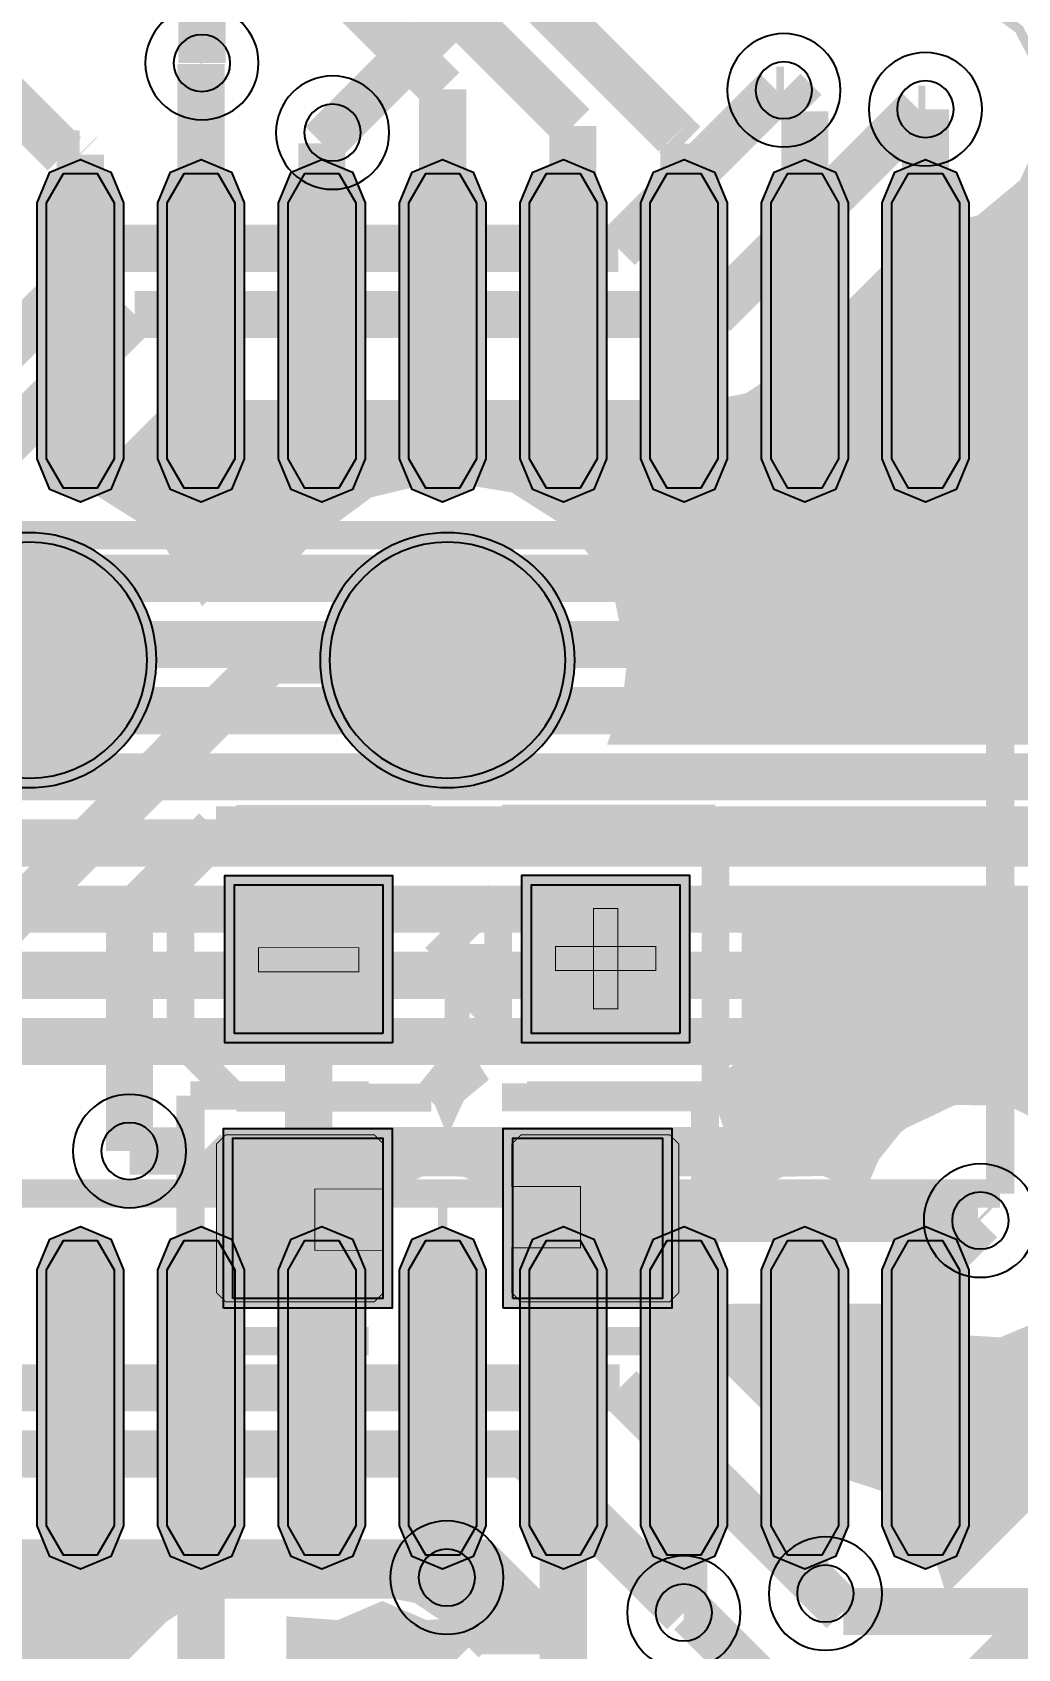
# Model space of a CAD drawing. Header units: millimetres. Extents: x -9 to 147, y 43 to 89.
# Drawn here: x 65.59 to 70.9, y 60.55 to 69.25 of the extents above; entities that cross this region are included whole.
import ezdxf

# ---------------------------------------------------------------- set-up
doc = ezdxf.new("R2010")
doc.units = ezdxf.units.MM
doc.header["$MEASUREMENT"] = 0
for name, color, linetype, true_color in [('Bottom-Layer', 7, 'Continuous', 0x0000ff), ('Bottom-Paste-Mask-Layer', 7, 'Continuous', 0x800000), ('Bottom-Silkscreen-Layer', 7, 'Continuous', 0x66cc33), ('Bottom-Solder-Mask-Layer', 7, 'Continuous', 0xaa00ff), ('Document-Layer', 7, 'Continuous', 0xffffff), ('Hole-Layer', 7, 'Continuous', 0x222222), ('Multi-Layer', 7, 'Continuous', 0xc0c0c0), ('Top-Layer', 7, 'Continuous', 0xff0000), ('Top-Paste-Mask-Layer', 7, 'Continuous', 0x808080), ('Top-Silkscreen-Layer', 7, 'Continuous', 0xffcc00), ('Top-Solder-Mask-Layer', 7, 'Continuous', 0x800080)]:
    doc.layers.add(name, color=color, linetype=linetype, true_color=true_color)

msp = doc.modelspace()

# ---------------------------------------------------------------- hatches: boundary and pattern name
at = {"layer": 'Bottom-Layer'}
for points in [[(66.0354, 66.9529), (65.9444, 66.7953), (65.7624, 66.7953), (65.6714, 66.9529), (65.6714, 68.3309), (65.7624, 68.4886), (65.9444, 68.4886), (66.0354, 68.3309)], [(66.6854, 66.9529), (66.5944, 66.7953), (66.4124, 66.7953), (66.3214, 66.9529), (66.3214, 68.3309), (66.4124, 68.4886), (66.5944, 68.4886), (66.6854, 68.3309)], [(67.3356, 66.9529), (67.2446, 66.7953), (67.0626, 66.7953), (66.9716, 66.9529), (66.9716, 68.3309), (67.0626, 68.4886), (67.2446, 68.4886), (67.3356, 68.3309)], [(67.9856, 66.9529), (67.8946, 66.7953), (67.7126, 66.7953), (67.6216, 66.9529), (67.6216, 68.3309), (67.7126, 68.4886), (67.8946, 68.4886), (67.9856, 68.3309)], [(68.6356, 66.9529), (68.5446, 66.7953), (68.3626, 66.7953), (68.2716, 66.9529), (68.2716, 68.3309), (68.3626, 68.4886), (68.5446, 68.4886), (68.6356, 68.3309)], [(69.2856, 66.9529), (69.1946, 66.7953), (69.0126, 66.7953), (68.9216, 66.9529), (68.9216, 68.3309), (69.0126, 68.4886), (69.1946, 68.4886), (69.2856, 68.3309)], [(69.9356, 66.9529), (69.8446, 66.7953), (69.6626, 66.7953), (69.5716, 66.9529), (69.5716, 68.3309), (69.6626, 68.4886), (69.8446, 68.4886), (69.9356, 68.3309)], [(70.5856, 66.9529), (70.4946, 66.7953), (70.3126, 66.7953), (70.2216, 66.9529), (70.2216, 68.3309), (70.3126, 68.4886), (70.4946, 68.4886), (70.5856, 68.3309)], [(67.4584, 63.0418), (67.4189, 63.0729), (67.4019, 63.0856), (67.384, 63.0972), (67.3157, 63.139), (67.2658, 63.1693), (67.2548, 63.1779), (67.2243, 63.2062), (67.0977, 63.3328), (70.2401, 63.3328), (70.1302, 63.1952), (70.0603, 63.0336), (69.8542, 63.1197), (69.6309, 63.115), (69.4286, 63.0204), (69.2189, 63.1167), (68.9883, 63.1167), (68.7786, 63.0204), (68.569, 63.1167), (68.3383, 63.1167), (68.1286, 63.0204), (67.92, 63.1165), (67.6903, 63.1171), (67.4811, 63.0223), (67.47, 63.0323)], [(66.0354, 61.211), (65.9444, 61.0534), (65.7624, 61.0534), (65.6714, 61.211), (65.6714, 62.589), (65.7624, 62.7466), (65.9444, 62.7466), (66.0354, 62.589)], [(66.6854, 61.211), (66.5944, 61.0534), (66.4124, 61.0534), (66.3214, 61.211), (66.3214, 62.589), (66.4124, 62.7466), (66.5944, 62.7466), (66.6854, 62.589)], [(67.3356, 61.211), (67.2446, 61.0534), (67.0626, 61.0534), (66.9716, 61.211), (66.9716, 62.589), (67.0626, 62.7466), (67.2446, 62.7466), (67.3356, 62.589)], [(67.9856, 61.211), (67.8946, 61.0534), (67.7126, 61.0534), (67.6216, 61.211), (67.6216, 62.589), (67.7126, 62.7466), (67.8946, 62.7466), (67.9856, 62.589)], [(68.6356, 61.211), (68.5446, 61.0534), (68.3626, 61.0534), (68.2716, 61.211), (68.2716, 62.589), (68.3626, 62.7466), (68.5446, 62.7466), (68.6356, 62.589)], [(69.2856, 61.211), (69.1946, 61.0534), (69.0126, 61.0534), (68.9216, 61.211), (68.9216, 62.589), (69.0126, 62.7466), (69.1946, 62.7466), (69.2856, 62.589)], [(69.9356, 61.211), (69.8446, 61.0534), (69.6626, 61.0534), (69.5716, 61.211), (69.5716, 62.589), (69.6626, 62.7466), (69.8446, 62.7466), (69.9356, 62.589)], [(70.5856, 61.211), (70.4946, 61.0534), (70.3126, 61.0534), (70.2216, 61.211), (70.2216, 62.589), (70.3126, 62.7466), (70.4946, 62.7466), (70.5856, 62.589)], [(67.0515, 60.4489), (67.0209, 60.4523), (66.9885, 60.4847), (66.9885, 60.6967), (67.2437, 60.6784), (67.4786, 60.7796), (67.7134, 60.6784), (67.9685, 60.6966), (67.9685, 60.6171), (67.5329, 60.1816), (67.3213, 60.3676)]]:
    msp.add_hatch(color=256, dxfattribs=at).paths.add_polyline_path(points)
at = {"layer": 'Bottom-Paste-Mask-Layer'}
for points in [[(66.0354, 66.9529), (65.9444, 66.7953), (65.7624, 66.7953), (65.6714, 66.9529), (65.6714, 68.3309), (65.7624, 68.4886), (65.9444, 68.4886), (66.0354, 68.3309)], [(66.6854, 66.9529), (66.5944, 66.7953), (66.4124, 66.7953), (66.3214, 66.9529), (66.3214, 68.3309), (66.4124, 68.4886), (66.5944, 68.4886), (66.6854, 68.3309)], [(67.3356, 66.9529), (67.2446, 66.7953), (67.0626, 66.7953), (66.9716, 66.9529), (66.9716, 68.3309), (67.0626, 68.4886), (67.2446, 68.4886), (67.3356, 68.3309)], [(67.9856, 66.9529), (67.8946, 66.7953), (67.7126, 66.7953), (67.6216, 66.9529), (67.6216, 68.3309), (67.7126, 68.4886), (67.8946, 68.4886), (67.9856, 68.3309)], [(68.6356, 66.9529), (68.5446, 66.7953), (68.3626, 66.7953), (68.2716, 66.9529), (68.2716, 68.3309), (68.3626, 68.4886), (68.5446, 68.4886), (68.6356, 68.3309)], [(69.2856, 66.9529), (69.1946, 66.7953), (69.0126, 66.7953), (68.9216, 66.9529), (68.9216, 68.3309), (69.0126, 68.4886), (69.1946, 68.4886), (69.2856, 68.3309)], [(69.9356, 66.9529), (69.8446, 66.7953), (69.6626, 66.7953), (69.5716, 66.9529), (69.5716, 68.3309), (69.6626, 68.4886), (69.8446, 68.4886), (69.9356, 68.3309)], [(70.5856, 66.9529), (70.4946, 66.7953), (70.3126, 66.7953), (70.2216, 66.9529), (70.2216, 68.3309), (70.3126, 68.4886), (70.4946, 68.4886), (70.5856, 68.3309)], [(66.0354, 61.211), (65.9444, 61.0534), (65.7624, 61.0534), (65.6714, 61.211), (65.6714, 62.589), (65.7624, 62.7466), (65.9444, 62.7466), (66.0354, 62.589)], [(66.6854, 61.211), (66.5944, 61.0534), (66.4124, 61.0534), (66.3214, 61.211), (66.3214, 62.589), (66.4124, 62.7466), (66.5944, 62.7466), (66.6854, 62.589)], [(67.3356, 61.211), (67.2446, 61.0534), (67.0626, 61.0534), (66.9716, 61.211), (66.9716, 62.589), (67.0626, 62.7466), (67.2446, 62.7466), (67.3356, 62.589)], [(67.9856, 61.211), (67.8946, 61.0534), (67.7126, 61.0534), (67.6216, 61.211), (67.6216, 62.589), (67.7126, 62.7466), (67.8946, 62.7466), (67.9856, 62.589)], [(68.6356, 61.211), (68.5446, 61.0534), (68.3626, 61.0534), (68.2716, 61.211), (68.2716, 62.589), (68.3626, 62.7466), (68.5446, 62.7466), (68.6356, 62.589)], [(69.2856, 61.211), (69.1946, 61.0534), (69.0126, 61.0534), (68.9216, 61.211), (68.9216, 62.589), (69.0126, 62.7466), (69.1946, 62.7466), (69.2856, 62.589)], [(69.9356, 61.211), (69.8446, 61.0534), (69.6626, 61.0534), (69.5716, 61.211), (69.5716, 62.589), (69.6626, 62.7466), (69.8446, 62.7466), (69.9356, 62.589)], [(70.5856, 61.211), (70.4946, 61.0534), (70.3126, 61.0534), (70.2216, 61.211), (70.2216, 62.589), (70.3126, 62.7466), (70.4946, 62.7466), (70.5856, 62.589)]]:
    msp.add_hatch(color=256, dxfattribs=at).paths.add_polyline_path(points)
at = {"layer": 'Bottom-Solder-Mask-Layer'}
for points in [[(66.0862, 66.9529), (66.018, 66.7883), (65.8534, 66.7201), (65.6888, 66.7883), (65.6206, 66.9529), (65.6206, 68.3309), (65.6888, 68.4956), (65.8534, 68.5637), (66.018, 68.4956), (66.0862, 68.3309)], [(66.7362, 66.9529), (66.668, 66.7883), (66.5034, 66.7201), (66.3388, 66.7883), (66.2706, 66.9529), (66.2706, 68.3309), (66.3388, 68.4956), (66.5034, 68.5637), (66.668, 68.4956), (66.7362, 68.3309)], [(67.3864, 66.9529), (67.3183, 66.7883), (67.1536, 66.7201), (66.989, 66.7883), (66.9208, 66.9529), (66.9208, 68.3309), (66.989, 68.4956), (67.1536, 68.5637), (67.3183, 68.4956), (67.3864, 68.3309)], [(68.0364, 66.9529), (67.9682, 66.7883), (67.8036, 66.7201), (67.639, 66.7883), (67.5708, 66.9529), (67.5708, 68.3309), (67.639, 68.4956), (67.8036, 68.5637), (67.9682, 68.4956), (68.0364, 68.3309)], [(68.6864, 66.9529), (68.6182, 66.7883), (68.4536, 66.7201), (68.289, 66.7883), (68.2208, 66.9529), (68.2208, 68.3309), (68.289, 68.4956), (68.4536, 68.5637), (68.6182, 68.4956), (68.6864, 68.3309)], [(69.3364, 66.9529), (69.2682, 66.7883), (69.1036, 66.7201), (68.939, 66.7883), (68.8708, 66.9529), (68.8708, 68.3309), (68.939, 68.4956), (69.1036, 68.5637), (69.2682, 68.4956), (69.3364, 68.3309)], [(69.9864, 66.9529), (69.9182, 66.7883), (69.7536, 66.7201), (69.589, 66.7883), (69.5208, 66.9529), (69.5208, 68.3309), (69.589, 68.4956), (69.7536, 68.5637), (69.9182, 68.4956), (69.9864, 68.3309)], [(70.6364, 66.9529), (70.5682, 66.7883), (70.4036, 66.7201), (70.239, 66.7883), (70.1708, 66.9529), (70.1708, 68.3309), (70.239, 68.4956), (70.4036, 68.5637), (70.5682, 68.4956), (70.6364, 68.3309)], [(66.0862, 61.211), (66.018, 61.0464), (65.8534, 60.9782), (65.6888, 61.0464), (65.6206, 61.211), (65.6206, 62.589), (65.6888, 62.7536), (65.8534, 62.8218), (66.018, 62.7536), (66.0862, 62.589)], [(66.7362, 61.211), (66.668, 61.0464), (66.5034, 60.9782), (66.3388, 61.0464), (66.2706, 61.211), (66.2706, 62.589), (66.3388, 62.7536), (66.5034, 62.8218), (66.668, 62.7536), (66.7362, 62.589)], [(67.3864, 61.211), (67.3183, 61.0464), (67.1536, 60.9782), (66.989, 61.0464), (66.9208, 61.211), (66.9208, 62.589), (66.989, 62.7536), (67.1536, 62.8218), (67.3183, 62.7536), (67.3864, 62.589)], [(68.0364, 61.211), (67.9682, 61.0464), (67.8036, 60.9782), (67.639, 61.0464), (67.5708, 61.211), (67.5708, 62.589), (67.639, 62.7536), (67.8036, 62.8218), (67.9682, 62.7536), (68.0364, 62.589)], [(68.6864, 61.211), (68.6182, 61.0464), (68.4536, 60.9782), (68.289, 61.0464), (68.2208, 61.211), (68.2208, 62.589), (68.289, 62.7536), (68.4536, 62.8218), (68.6182, 62.7536), (68.6864, 62.589)], [(69.3364, 61.211), (69.2682, 61.0464), (69.1036, 60.9782), (68.939, 61.0464), (68.8708, 61.211), (68.8708, 62.589), (68.939, 62.7536), (69.1036, 62.8218), (69.2682, 62.7536), (69.3364, 62.589)], [(69.9864, 61.211), (69.9182, 61.0464), (69.7536, 60.9782), (69.589, 61.0464), (69.5208, 61.211), (69.5208, 62.589), (69.589, 62.7536), (69.7536, 62.8218), (69.9182, 62.7536), (69.9864, 62.589)], [(70.6364, 61.211), (70.5682, 61.0464), (70.4036, 60.9782), (70.239, 61.0464), (70.1708, 61.211), (70.1708, 62.589), (70.239, 62.7536), (70.4036, 62.8218), (70.5682, 62.7536), (70.6364, 62.589)]]:
    msp.add_hatch(color=256, dxfattribs=at).paths.add_polyline_path(points)
at = {"layer": 'Document-Layer'}
for points in [[(68.6166, 63.9939), (68.6166, 64.5339), (68.7466, 64.5339), (68.7466, 63.9939)], [(68.6166, 63.9939), (68.6166, 64.5339), (68.7466, 64.5339), (68.7466, 63.9939)], [(66.812, 64.3225), (67.352, 64.3225), (67.352, 64.1925), (66.812, 64.1925)], [(66.812, 64.3225), (67.352, 64.3225), (67.352, 64.1925), (66.812, 64.1925)], [(68.4109, 64.3293), (68.9509, 64.3293), (68.9509, 64.1993), (68.4109, 64.1993)], [(68.4109, 64.3293), (68.9509, 64.3293), (68.9509, 64.1993), (68.4109, 64.1993)]]:
    msp.add_hatch(color=256, dxfattribs=at).paths.add_polyline_path(points)
at = {"layer": 'Top-Layer'}
for points in [[(74.3952, 67.1027), (74.531, 67.1565), (74.6339, 67.2599), (74.7634, 67.1406), (74.934, 67.0974), (74.9626, 67.0974), (74.8981, 66.9883), (74.8757, 66.8635), (74.8757, 65.6135), (74.9237, 65.4344), (75.0548, 65.3033), (75.2339, 65.2554), (75.9339, 65.2554), (76.1129, 65.3033), (76.244, 65.4344), (76.292, 65.6135), (76.292, 66.8635), (76.2094, 67.0923), (75.9998, 67.2155), (76.0682, 67.327), (76.0921, 67.4555), (76.0921, 68.3555), (76.0441, 68.5346), (75.913, 68.6657), (75.734, 68.7137), (74.934, 68.7137), (74.7634, 68.6704), (74.6339, 68.5511), (74.5045, 68.6704), (74.3339, 68.7137), (73.9329, 68.7137), (73.8431, 68.7267), (73.7607, 68.7649), (72.6617, 69.8638), (72.5043, 69.969), (72.3187, 70.0059), (68.9124, 70.0059), (68.8477, 70.011), (68.7847, 70.0264), (68.7847, 70.2843), (68.7978, 70.3741), (68.836, 70.4565), (70.8981, 72.5187), (70.8981, 72.461), (70.9776, 72.236), (71.1809, 72.1109), (70.9776, 71.9858), (70.8981, 71.7608), (70.8981, 70.9543), (70.9461, 70.7752), (71.0772, 70.6441), (71.2562, 70.5962), (72.1202, 70.5962), (72.3407, 70.672), (72.4677, 70.8675), (72.4843, 70.8712), (72.5012, 70.8724), (79.0978, 70.8724), (82.6431, 67.3271), (82.8005, 67.2219), (82.9861, 67.185), (106.0469, 67.185), (108.5602, 64.6716), (108.4037, 64.4959), (108.3206, 64.2758), (108.1643, 64.5944), (107.8631, 64.7821), (107.5081, 64.7821), (107.2069, 64.5944), (107.0506, 64.2758), (106.8943, 64.5944), (106.5931, 64.7821), (106.2381, 64.7821), (105.9369, 64.5944), (105.7806, 64.2758), (105.6419, 64.5741), (105.3741, 64.7652), (105.0469, 64.7994), (105.6949, 65.4474), (105.7254, 65.4509), (106.0109, 65.5412), (106.2276, 65.7479), (106.3312, 66.0289), (106.3007, 66.3268), (106.1422, 66.5809), (105.8881, 66.7393), (105.5902, 66.7699), (105.3093, 66.6662), (105.1025, 66.4496), (105.0122, 66.1641), (105.0088, 66.1335), (103.6583, 64.7831), (103.6462, 64.7725), (103.6264, 64.7582), (103.6208, 64.7546), (103.3704, 64.5631), (103.2406, 64.2758), (103.1107, 64.5633), (102.8599, 64.7548), (102.5484, 64.8045), (102.2506, 64.7005), (102.0376, 64.4678), (101.9605, 64.1619), (101.9605, 62.6979), (102.0376, 62.392), (102.2506, 62.1592), (102.5484, 62.0553), (102.8599, 62.105), (103.1107, 62.2965), (103.2406, 62.584), (103.3449, 62.331), (103.5447, 62.144), (103.4832, 61.7989), (103.6061, 61.4706), (103.8793, 61.2509), (104.2264, 61.2012), (104.3394, 60.8987), (104.5819, 60.6855), (104.8963, 60.6121), (105.2082, 60.6958), (105.4435, 60.917), (105.5465, 61.223), (105.5499, 61.2536), (106.3006, 62.0043), (106.3114, 62.0136), (106.3165, 62.0168), (106.3287, 62.0228), (106.3434, 62.0282), (106.4127, 62.0453), (106.4984, 62.0581), (106.7529, 62.148), (106.9484, 62.3341), (107.0506, 62.584), (107.2037, 62.2689), (107.4989, 62.0803), (103.6806, 58.262), (86.5522, 58.262), (84.5963, 60.2179), (84.4389, 60.3231), (84.2533, 60.36), (76.9982, 60.36), (78.0266, 61.3884), (78.1398, 61.3168), (78.2713, 61.2918), (78.539, 61.2918), (78.6408, 60.978), (78.8813, 60.7521), (79.2009, 60.67), (79.5204, 60.7521), (79.7609, 60.978), (79.8627, 61.2918), (79.8713, 61.2918), (79.9757, 61.3073), (80.0711, 61.3527), (80.1667, 61.307), (80.2716, 61.2913), (80.8716, 61.2913), (80.9761, 61.3069), (81.0716, 61.3523), (81.167, 61.3069), (81.2716, 61.2913), (81.8716, 61.2913), (82.0506, 61.3393), (82.1817, 61.4703), (82.2297, 61.6494), (82.2297, 63.1994), (82.1817, 63.3785), (82.0506, 63.5096), (81.8716, 63.5576), (81.2716, 63.5576), (81.233, 63.5555), (81.1949, 63.5493), (81.1835, 63.7492), (81.1797, 63.9494), (81.1797, 64.8199), (81.1334, 65.0527), (81.0016, 65.25), (80.6982, 65.5534), (80.5543, 65.7997), (80.5043, 66.0806), (80.4564, 66.2596), (80.3253, 66.3907), (80.1462, 66.4387), (79.2822, 66.4387), (79.2105, 66.4315), (79.1417, 66.41), (79.0967, 66.3917), (79.0512, 66.3747), (79.0056, 66.3917), (78.9607, 66.41), (78.8919, 66.4315), (78.8202, 66.4387), (77.9562, 66.4387), (77.8908, 66.4327), (77.8276, 66.4148), (77.6928, 66.4909), (77.5683, 66.5826), (77.5683, 69.4988), (77.57, 69.5485), (77.5739, 69.5883), (77.5836, 69.645), (77.6175, 69.9582), (77.5031, 70.2517), (77.2662, 70.4593), (76.9601, 70.5342), (76.6541, 70.4593), (76.4172, 70.2517), (76.3028, 69.9582), (76.3367, 69.645), (76.3464, 69.5883), (76.3503, 69.5485), (76.352, 69.4988), (76.352, 65.2269), (75.9718, 64.8467), (75.7339, 64.8467), (75.4753, 64.9076), (75.2711, 65.0775), (75.1446, 65.1836), (74.9839, 65.2217), (74.2839, 65.2217), (74.1048, 65.1737), (73.9737, 65.0426), (73.9258, 64.8635), (73.9258, 64.2048), (73.8886, 63.9394), (73.7802, 63.6944), (73.6001, 63.5749), (73.4047, 63.4825), (73.2385, 63.351), (73.1758, 63.1485), (73.1758, 62.2485), (73.1915, 62.1434), (73.2374, 62.0476), (73.2614, 62.0086), (73.2818, 61.9677), (71.4736, 60.1595), (71.4526, 60.1402), (71.441, 60.1314), (71.4329, 60.1263), (71.4265, 60.1233), (71.4198, 60.1208), (71.4167, 60.12), (71.3753, 60.1141), (71.3181, 60.1123), (71.2352, 60.1138), (71.1377, 60.1154), (71.1306, 60.1154), (71.1235, 60.1153), (71.6776, 60.6695), (71.7082, 60.6729), (71.9937, 60.7632), (72.2104, 60.97), (72.314, 61.2509), (72.2835, 61.5488), (72.125, 61.8029), (71.8709, 61.9614), (71.573, 61.9919), (71.292, 61.8883), (71.0853, 61.6716), (70.995, 61.3861), (70.9915, 61.3555), (70.526, 60.89), (70.4327, 61.1881), (70.2133, 61.4105), (69.9164, 61.5077), (69.8858, 61.5111), (69.2283, 62.1687), (69.3027, 62.2635), (69.3414, 62.3776), (69.3549, 62.38), (69.3687, 62.3808), (70.2314, 62.3808), (70.2504, 62.365), (70.511, 62.2176), (70.8098, 62.1999), (71.086, 62.3154), (71.2832, 62.5406), (71.3613, 62.8296), (71.3044, 63.1235), (71.124, 63.3624), (70.857, 63.4976), (70.5576, 63.5017), (70.287, 63.3737), (70.2591, 63.3527), (70.2564, 63.3511), (69.3687, 63.3511), (69.3549, 63.3519), (69.3414, 63.3543), (69.309, 63.4562), (69.248, 63.544), (69.388, 63.6758), (69.4396, 63.8611), (69.4396, 64.4706), (72.4012, 64.4706), (72.5869, 64.5076), (72.7442, 64.6127), (73.271, 65.1395), (73.3424, 65.2022), (73.4212, 65.2554), (74.0339, 65.2554), (74.213, 65.3033), (74.3441, 65.4344), (74.3921, 65.6135), (74.3921, 66.8635), (74.3834, 66.942), (74.3577, 67.0166), (74.3785, 67.0587)], [(69.2606, 67.2449), (69.4463, 67.2818), (69.6037, 67.387), (70.3885, 68.1718), (70.6933, 68.2386), (70.9338, 68.4375), (71.0567, 68.7243), (71.0348, 69.0356), (72.1177, 69.0356), (73.1246, 68.0288), (73.1627, 67.9464), (73.1758, 67.8565), (73.1758, 67.4555), (73.1963, 67.3361), (73.2554, 67.2303), (73.2504, 67.2205), (73.2455, 67.2106), (73.0512, 67.0833), (72.9758, 66.8635), (72.9758, 66.2651), (72.9355, 66.1886), (72.881, 66.1216), (72.2002, 65.4409), (68.7248, 65.4409), (68.7978, 65.6499), (68.8227, 65.8698), (68.7434, 66.2576), (68.5189, 66.5838), (68.185, 66.7964), (67.7945, 66.8617), (67.4095, 66.7694), (67.0911, 66.5341), (67.0778, 66.5201), (67.0653, 66.5053), (67.0146, 66.4422), (67.0094, 66.4356), (67.0044, 66.4289), (66.9498, 66.3549), (66.8699, 66.3549), (66.6843, 66.318), (66.5269, 66.2128), (66.514, 66.1999), (66.2796, 66.572), (65.9075, 66.8064), (66.3459, 67.2449)], [(64.9423, 65.8698, 1), (66.2123, 65.8698, 1)], [(67.1945, 65.8698, 1), (68.4645, 65.8698, 1)], [(67.4825, 63.8608), (66.6825, 63.8608), (66.6825, 64.6608), (67.4825, 64.6608)], [(69.0815, 63.8611), (68.2815, 63.8611), (68.2815, 64.6611), (69.0815, 64.6611)], [(67.9233, 64.4706), (67.9233, 63.8611), (67.9481, 63.7301), (68.0191, 63.6173), (67.8975, 63.5166), (67.8311, 63.3733), (67.785, 63.4872), (67.7033, 63.5788), (67.8045, 63.704), (67.8407, 63.8608), (67.8407, 64.4706)], [(66.6745, 62.434), (66.6745, 63.298), (67.481, 63.298), (67.481, 62.434)], [(68.1812, 62.434), (68.1812, 63.298), (68.9877, 63.298), (68.9877, 62.434)], [(24.7964, 62.584), (24.9258, 62.2972), (25.1753, 62.1057), (25.1812, 62.1019), (25.2013, 62.0874), (25.2135, 62.0767), (27.1974, 60.0929), (27.3548, 59.9877), (27.5404, 59.9508), (33.654, 59.9508), (33.8396, 59.9877), (33.997, 60.0929), (35.3608, 61.4567), (35.2534, 60.8833), (35.3197, 60.3038), (35.5537, 59.7694), (35.9348, 59.3277), (36.429, 59.0179), (36.9925, 58.8673), (37.5755, 58.8895), (38.126, 59.0823), (38.5953, 59.4287), (38.9417, 59.8981), (39.1346, 60.4486), (39.1567, 61.0315), (39.0062, 61.5951), (38.6963, 62.0893), (38.2546, 62.4703), (37.7203, 62.7043), (37.1407, 62.7706), (36.5674, 62.6632), (37.0697, 63.1655), (37.2773, 62.9817), (37.542, 62.899), (37.8174, 62.9317), (38.0553, 63.0741), (39.3699, 63.0741), (41.1889, 61.2551), (41.3463, 61.1499), (41.5319, 61.113), (68.0475, 61.113), (68.4395, 60.721), (68.4511, 60.619), (68.4782, 60.52), (68.0159, 60.52), (67.8211, 60.7148), (67.6637, 60.82), (67.4781, 60.8569), (66.6433, 60.8569), (66.4577, 60.82), (66.3003, 60.7148), (65.6649, 60.0794), (65.6429, 60.06), (65.3605, 59.9309), (65.1204, 59.7341), (64.9, 59.405), (64.7978, 59.0224), (64.8247, 58.6273), (64.9777, 58.262), (64.6681, 58.262), (64.6681, 59.7559), (64.6202, 59.935), (64.4891, 60.066), (64.31, 60.114), (62.61, 60.114), (62.4309, 60.066), (62.2998, 59.935), (62.2519, 59.7559), (62.2519, 58.262), (28.2592, 58.262), (24.4161, 62.1051), (24.6666, 62.2966)]]:
    msp.add_hatch(color=256, dxfattribs=at).paths.add_polyline_path(points)
at = {"layer": 'Top-Paste-Mask-Layer'}
for points in [[(64.9423, 65.8698, 1), (66.2123, 65.8698, 1)], [(67.1945, 65.8698, 1), (68.4645, 65.8698, 1)], [(67.4825, 63.8608), (66.6825, 63.8608), (66.6825, 64.6608), (67.4825, 64.6608)], [(69.0815, 63.8611), (68.2815, 63.8611), (68.2815, 64.6611), (69.0815, 64.6611)], [(66.6361, 62.416), (67.4361, 62.416), (67.4861, 62.466), (67.4861, 62.694), (67.1161, 62.694), (67.1161, 63.024), (67.4861, 63.024), (67.4861, 63.266), (67.4361, 63.316), (66.6361, 63.316), (66.5861, 63.266), (66.5861, 62.466)], [(66.6361, 62.416), (67.4361, 62.416), (67.4861, 62.466), (67.4861, 62.694), (67.1161, 62.694), (67.1161, 63.024), (67.4861, 63.024), (67.4861, 63.266), (67.4361, 63.316), (66.6361, 63.316), (66.5861, 63.266), (66.5861, 62.466)], [(69.0261, 63.316), (68.2261, 63.316), (68.1761, 63.266), (68.1761, 63.038), (68.5461, 63.038), (68.5461, 62.708), (68.1761, 62.708), (68.1761, 62.466), (68.2261, 62.416), (69.0261, 62.416), (69.0761, 62.466), (69.0761, 63.266)], [(69.0261, 63.316), (68.2261, 63.316), (68.1761, 63.266), (68.1761, 63.038), (68.5461, 63.038), (68.5461, 62.708), (68.1761, 62.708), (68.1761, 62.466), (68.2261, 62.416), (69.0261, 62.416), (69.0761, 62.466), (69.0761, 63.266)]]:
    msp.add_hatch(color=256, dxfattribs=at).paths.add_polyline_path(points)
at = {"layer": 'Top-Solder-Mask-Layer'}
for points in [[(64.8915, 65.8698, 1), (66.2631, 65.8698, 1)], [(67.1437, 65.8698, 1), (68.5153, 65.8698, 1)], [(67.5333, 63.81), (66.6317, 63.81), (66.6317, 64.7116), (67.5333, 64.7116)], [(69.1323, 63.8103), (68.2307, 63.8103), (68.2307, 64.7119), (69.1323, 64.7119)], [(66.6237, 62.3832), (66.6237, 63.3488), (67.5318, 63.3488), (67.5318, 62.3832)], [(68.1304, 62.3832), (68.1304, 63.3488), (69.0385, 63.3488), (69.0385, 62.3832)]]:
    msp.add_hatch(color=256, dxfattribs=at).paths.add_polyline_path(points)

# ---------------------------------------------------------------- linework, layer by layer
at = {"layer": 'Bottom-Layer'}
for points, const_width in [([(72.0087, 71.5178), (72.0087, 67.4417), (71.362, 66.7951), (70.9201, 66.7951), (70.9378, 66.8731), (70.9437, 66.9529), (70.9437, 68.3309), (70.9411, 68.3841), (70.9332, 68.4368), (71.0535, 68.7071), (71.0443, 69.0028), (70.9074, 69.2651), (70.67, 69.4417)], 0.0508), ([(69.0568, 68.6963), (67.219, 70.5341)], 0.254), ([(67.0715, 70.1781), (68.5046, 68.745)], 0.254), ([(66.9241, 69.8221), (67.8036, 68.9425)], 0.254), ([(65.2509, 69.1111), (65.7675, 68.5946)], 0.254), ([(66.508, 69.083), (66.5034, 69.0784)], 0.254), ([(66.5034, 69.0784), (66.5034, 67.6419)], 0.254), ([(67.8036, 68.9425), (67.8036, 67.6419)], 0.254), ([(69.6408, 68.9368), (69.7536, 68.824)], 0.254), ([(69.7536, 68.824), (69.7536, 67.6419)], 0.254), ([(70.4036, 68.834), (70.4036, 67.6419)], 0.254), ([(67.2112, 68.7086), (67.1536, 68.651)], 0.254), ([(68.5046, 68.745), (68.5046, 67.6929)], 0.254), ([(69.1036, 68.6495), (69.0568, 68.6942)], 0.254), ([(65.7675, 68.5946), (65.8492, 68.5946)], 0.254), ([(65.8492, 68.5946), (65.8534, 68.5904)], 0.254), ([(65.8534, 68.5904), (65.8534, 67.6419)], 0.254), ([(67.1536, 68.651), (67.1536, 67.6419)], 0.254), ([(69.1036, 67.6419), (69.1036, 68.6495)], 0.254), ([(68.5046, 67.6929), (68.4536, 67.6419)], 0.254), ([(71.563, 66.3099), (53.3047, 66.3099)], 0.254), ([(75.0137, 65.9539), (54.2237, 65.9539)], 0.254), ([(55.1428, 65.5979), (83.7088, 65.5979)], 0.254), ([(92.3528, 65.2419), (56.0618, 65.2419)], 0.254), ([(56.9298, 64.8859), (100.9968, 64.8859)], 0.254), ([(109.6918, 64.5299), (57.8488, 64.5299)], 0.254), ([(58.6148, 64.1739), (118.2848, 64.1739)], 0.254), ([(126.7759, 63.8179), (59.3299, 63.8179)], 0.254), ([(66.1181, 63.228), (66.5164, 63.228)], 0.254), ([(66.5164, 63.228), (67.1536, 62.5907)], 0.254), ([(67.8036, 62.7685), (67.8036, 63.0275)], 0.0508), ([(70.6986, 62.8537), (70.4036, 62.5587)], 0.254), ([(67.1536, 62.5907), (67.1536, 61.9)], 0.254), ([(70.4036, 62.5587), (70.4036, 61.9)], 0.254), ([(65.8534, 61.9), (65.8534, 59.0525)], 0.254), ([(66.5034, 61.9), (66.5034, 60.2838)], 0.254), ([(67.8036, 61.9), (67.8036, 60.9558)], 0.254), ([(68.4536, 61.9), (68.4536, 60.4161)], 0.254), ([(69.1023, 61.8987), (69.1023, 60.7443)], 0.254), ([(69.7536, 61.9), (69.7536, 60.9573)], 0.254), ([(67.8036, 60.9558), (67.8267, 60.9327)], 0.254), ([(69.7536, 60.9573), (69.8643, 60.8466)], 0.254), ([(67.8036, 61.0315), (67.8036, 60.7725)], 0.0508), ([(69.8643, 60.8466), (69.9609, 60.75)], 0.254), ([(69.1023, 60.7443), (69.1406, 60.7443)], 0.254), ([(69.1406, 60.7443), (69.6224, 60.2626)], 0.254), ([(69.9609, 60.75), (93.4763, 60.75)], 0.254)]:
    msp.add_lwpolyline(points, dxfattribs=dict(at, const_width=const_width))
for points in [[(66.0354, 66.9529), (65.9444, 66.7953), (65.7624, 66.7953), (65.6714, 66.9529), (65.6714, 68.3309), (65.7624, 68.4886), (65.9444, 68.4886), (66.0354, 68.3309)], [(66.6854, 66.9529), (66.5944, 66.7953), (66.4124, 66.7953), (66.3214, 66.9529), (66.3214, 68.3309), (66.4124, 68.4886), (66.5944, 68.4886), (66.6854, 68.3309)], [(67.3356, 66.9529), (67.2446, 66.7953), (67.0626, 66.7953), (66.9716, 66.9529), (66.9716, 68.3309), (67.0626, 68.4886), (67.2446, 68.4886), (67.3356, 68.3309)], [(67.9856, 66.9529), (67.8946, 66.7953), (67.7126, 66.7953), (67.6216, 66.9529), (67.6216, 68.3309), (67.7126, 68.4886), (67.8946, 68.4886), (67.9856, 68.3309)], [(68.6356, 66.9529), (68.5446, 66.7953), (68.3626, 66.7953), (68.2716, 66.9529), (68.2716, 68.3309), (68.3626, 68.4886), (68.5446, 68.4886), (68.6356, 68.3309)], [(69.2856, 66.9529), (69.1946, 66.7953), (69.0126, 66.7953), (68.9216, 66.9529), (68.9216, 68.3309), (69.0126, 68.4886), (69.1946, 68.4886), (69.2856, 68.3309)], [(69.9356, 66.9529), (69.8446, 66.7953), (69.6626, 66.7953), (69.5716, 66.9529), (69.5716, 68.3309), (69.6626, 68.4886), (69.8446, 68.4886), (69.9356, 68.3309)], [(70.5856, 66.9529), (70.4946, 66.7953), (70.3126, 66.7953), (70.2216, 66.9529), (70.2216, 68.3309), (70.3126, 68.4886), (70.4946, 68.4886), (70.5856, 68.3309)], [(66.0354, 61.211), (65.9444, 61.0534), (65.7624, 61.0534), (65.6714, 61.211), (65.6714, 62.589), (65.7624, 62.7466), (65.9444, 62.7466), (66.0354, 62.589)], [(66.6854, 61.211), (66.5944, 61.0534), (66.4124, 61.0534), (66.3214, 61.211), (66.3214, 62.589), (66.4124, 62.7466), (66.5944, 62.7466), (66.6854, 62.589)], [(67.3356, 61.211), (67.2446, 61.0534), (67.0626, 61.0534), (66.9716, 61.211), (66.9716, 62.589), (67.0626, 62.7466), (67.2446, 62.7466), (67.3356, 62.589)], [(67.9856, 61.211), (67.8946, 61.0534), (67.7126, 61.0534), (67.6216, 61.211), (67.6216, 62.589), (67.7126, 62.7466), (67.8946, 62.7466), (67.9856, 62.589)], [(68.6356, 61.211), (68.5446, 61.0534), (68.3626, 61.0534), (68.2716, 61.211), (68.2716, 62.589), (68.3626, 62.7466), (68.5446, 62.7466), (68.6356, 62.589)], [(69.2856, 61.211), (69.1946, 61.0534), (69.0126, 61.0534), (68.9216, 61.211), (68.9216, 62.589), (69.0126, 62.7466), (69.1946, 62.7466), (69.2856, 62.589)], [(69.9356, 61.211), (69.8446, 61.0534), (69.6626, 61.0534), (69.5716, 61.211), (69.5716, 62.589), (69.6626, 62.7466), (69.8446, 62.7466), (69.9356, 62.589)], [(70.5856, 61.211), (70.4946, 61.0534), (70.3126, 61.0534), (70.2216, 61.211), (70.2216, 62.589), (70.3126, 62.7466), (70.4946, 62.7466), (70.5856, 62.589)]]:
    msp.add_lwpolyline(points, close=True, dxfattribs=at)
at = {"layer": 'Bottom-Layer', "const_width": 0.0508}
for points in [[(67.4584, 63.0418), (67.4189, 63.0729), (67.4019, 63.0856), (67.384, 63.0972), (67.3157, 63.139), (67.2658, 63.1693), (67.2548, 63.1779), (67.2243, 63.2062), (67.0977, 63.3328), (70.2401, 63.3328), (70.1302, 63.1952), (70.0603, 63.0336), (69.8542, 63.1197), (69.6309, 63.115), (69.4286, 63.0204), (69.2189, 63.1167), (68.9883, 63.1167), (68.7786, 63.0204), (68.569, 63.1167), (68.3383, 63.1167), (68.1286, 63.0204), (67.92, 63.1165), (67.6903, 63.1171), (67.4811, 63.0223), (67.47, 63.0323)], [(67.0515, 60.4489), (67.0209, 60.4523), (66.9885, 60.4847), (66.9885, 60.6967), (67.2437, 60.6784), (67.4786, 60.7796), (67.7134, 60.6784), (67.9685, 60.6966), (67.9685, 60.6171), (67.5329, 60.1816), (67.3213, 60.3676)]]:
    msp.add_lwpolyline(points, close=True, dxfattribs=at)
at = {"layer": 'Bottom-Paste-Mask-Layer'}
for points in [[(66.0354, 66.9529), (65.9444, 66.7953), (65.7624, 66.7953), (65.6714, 66.9529), (65.6714, 68.3309), (65.7624, 68.4886), (65.9444, 68.4886), (66.0354, 68.3309)], [(66.6854, 66.9529), (66.5944, 66.7953), (66.4124, 66.7953), (66.3214, 66.9529), (66.3214, 68.3309), (66.4124, 68.4886), (66.5944, 68.4886), (66.6854, 68.3309)], [(67.3356, 66.9529), (67.2446, 66.7953), (67.0626, 66.7953), (66.9716, 66.9529), (66.9716, 68.3309), (67.0626, 68.4886), (67.2446, 68.4886), (67.3356, 68.3309)], [(67.9856, 66.9529), (67.8946, 66.7953), (67.7126, 66.7953), (67.6216, 66.9529), (67.6216, 68.3309), (67.7126, 68.4886), (67.8946, 68.4886), (67.9856, 68.3309)], [(68.6356, 66.9529), (68.5446, 66.7953), (68.3626, 66.7953), (68.2716, 66.9529), (68.2716, 68.3309), (68.3626, 68.4886), (68.5446, 68.4886), (68.6356, 68.3309)], [(69.2856, 66.9529), (69.1946, 66.7953), (69.0126, 66.7953), (68.9216, 66.9529), (68.9216, 68.3309), (69.0126, 68.4886), (69.1946, 68.4886), (69.2856, 68.3309)], [(69.9356, 66.9529), (69.8446, 66.7953), (69.6626, 66.7953), (69.5716, 66.9529), (69.5716, 68.3309), (69.6626, 68.4886), (69.8446, 68.4886), (69.9356, 68.3309)], [(70.5856, 66.9529), (70.4946, 66.7953), (70.3126, 66.7953), (70.2216, 66.9529), (70.2216, 68.3309), (70.3126, 68.4886), (70.4946, 68.4886), (70.5856, 68.3309)], [(66.0354, 61.211), (65.9444, 61.0534), (65.7624, 61.0534), (65.6714, 61.211), (65.6714, 62.589), (65.7624, 62.7466), (65.9444, 62.7466), (66.0354, 62.589)], [(66.6854, 61.211), (66.5944, 61.0534), (66.4124, 61.0534), (66.3214, 61.211), (66.3214, 62.589), (66.4124, 62.7466), (66.5944, 62.7466), (66.6854, 62.589)], [(67.3356, 61.211), (67.2446, 61.0534), (67.0626, 61.0534), (66.9716, 61.211), (66.9716, 62.589), (67.0626, 62.7466), (67.2446, 62.7466), (67.3356, 62.589)], [(67.9856, 61.211), (67.8946, 61.0534), (67.7126, 61.0534), (67.6216, 61.211), (67.6216, 62.589), (67.7126, 62.7466), (67.8946, 62.7466), (67.9856, 62.589)], [(68.6356, 61.211), (68.5446, 61.0534), (68.3626, 61.0534), (68.2716, 61.211), (68.2716, 62.589), (68.3626, 62.7466), (68.5446, 62.7466), (68.6356, 62.589)], [(69.2856, 61.211), (69.1946, 61.0534), (69.0126, 61.0534), (68.9216, 61.211), (68.9216, 62.589), (69.0126, 62.7466), (69.1946, 62.7466), (69.2856, 62.589)], [(69.9356, 61.211), (69.8446, 61.0534), (69.6626, 61.0534), (69.5716, 61.211), (69.5716, 62.589), (69.6626, 62.7466), (69.8446, 62.7466), (69.9356, 62.589)], [(70.5856, 61.211), (70.4946, 61.0534), (70.3126, 61.0534), (70.2216, 61.211), (70.2216, 62.589), (70.3126, 62.7466), (70.4946, 62.7466), (70.5856, 62.589)]]:
    msp.add_lwpolyline(points, close=True, dxfattribs=at)
at = {"layer": 'Bottom-Silkscreen-Layer', "const_width": 0.1524}
for points in [[(70.8047, 66.5424), (64.1523, 66.5424)], [(70.8047, 66.5424), (64.1523, 66.5424)], [(70.8047, 62.9996), (70.8047, 66.5424)], [(70.8047, 62.9996), (70.8047, 66.5424)], [(64.1523, 62.9996), (70.8047, 62.9996)], [(64.1523, 62.9996), (70.8047, 62.9996)]]:
    msp.add_lwpolyline(points, dxfattribs=at)
at = {"layer": 'Bottom-Solder-Mask-Layer'}
for points in [[(66.0862, 66.9529), (66.018, 66.7883), (65.8534, 66.7201), (65.6888, 66.7883), (65.6206, 66.9529), (65.6206, 68.3309), (65.6888, 68.4956), (65.8534, 68.5637), (66.018, 68.4956), (66.0862, 68.3309)], [(66.7362, 66.9529), (66.668, 66.7883), (66.5034, 66.7201), (66.3388, 66.7883), (66.2706, 66.9529), (66.2706, 68.3309), (66.3388, 68.4956), (66.5034, 68.5637), (66.668, 68.4956), (66.7362, 68.3309)], [(67.3864, 66.9529), (67.3183, 66.7883), (67.1536, 66.7201), (66.989, 66.7883), (66.9208, 66.9529), (66.9208, 68.3309), (66.989, 68.4956), (67.1536, 68.5637), (67.3183, 68.4956), (67.3864, 68.3309)], [(68.0364, 66.9529), (67.9682, 66.7883), (67.8036, 66.7201), (67.639, 66.7883), (67.5708, 66.9529), (67.5708, 68.3309), (67.639, 68.4956), (67.8036, 68.5637), (67.9682, 68.4956), (68.0364, 68.3309)], [(68.6864, 66.9529), (68.6182, 66.7883), (68.4536, 66.7201), (68.289, 66.7883), (68.2208, 66.9529), (68.2208, 68.3309), (68.289, 68.4956), (68.4536, 68.5637), (68.6182, 68.4956), (68.6864, 68.3309)], [(69.3364, 66.9529), (69.2682, 66.7883), (69.1036, 66.7201), (68.939, 66.7883), (68.8708, 66.9529), (68.8708, 68.3309), (68.939, 68.4956), (69.1036, 68.5637), (69.2682, 68.4956), (69.3364, 68.3309)], [(69.9864, 66.9529), (69.9182, 66.7883), (69.7536, 66.7201), (69.589, 66.7883), (69.5208, 66.9529), (69.5208, 68.3309), (69.589, 68.4956), (69.7536, 68.5637), (69.9182, 68.4956), (69.9864, 68.3309)], [(70.6364, 66.9529), (70.5682, 66.7883), (70.4036, 66.7201), (70.239, 66.7883), (70.1708, 66.9529), (70.1708, 68.3309), (70.239, 68.4956), (70.4036, 68.5637), (70.5682, 68.4956), (70.6364, 68.3309)], [(66.0862, 61.211), (66.018, 61.0464), (65.8534, 60.9782), (65.6888, 61.0464), (65.6206, 61.211), (65.6206, 62.589), (65.6888, 62.7536), (65.8534, 62.8218), (66.018, 62.7536), (66.0862, 62.589)], [(66.7362, 61.211), (66.668, 61.0464), (66.5034, 60.9782), (66.3388, 61.0464), (66.2706, 61.211), (66.2706, 62.589), (66.3388, 62.7536), (66.5034, 62.8218), (66.668, 62.7536), (66.7362, 62.589)], [(67.3864, 61.211), (67.3183, 61.0464), (67.1536, 60.9782), (66.989, 61.0464), (66.9208, 61.211), (66.9208, 62.589), (66.989, 62.7536), (67.1536, 62.8218), (67.3183, 62.7536), (67.3864, 62.589)], [(68.0364, 61.211), (67.9682, 61.0464), (67.8036, 60.9782), (67.639, 61.0464), (67.5708, 61.211), (67.5708, 62.589), (67.639, 62.7536), (67.8036, 62.8218), (67.9682, 62.7536), (68.0364, 62.589)], [(68.6864, 61.211), (68.6182, 61.0464), (68.4536, 60.9782), (68.289, 61.0464), (68.2208, 61.211), (68.2208, 62.589), (68.289, 62.7536), (68.4536, 62.8218), (68.6182, 62.7536), (68.6864, 62.589)], [(69.3364, 61.211), (69.2682, 61.0464), (69.1036, 60.9782), (68.939, 61.0464), (68.8708, 61.211), (68.8708, 62.589), (68.939, 62.7536), (69.1036, 62.8218), (69.2682, 62.7536), (69.3364, 62.589)], [(69.9864, 61.211), (69.9182, 61.0464), (69.7536, 60.9782), (69.589, 61.0464), (69.5208, 61.211), (69.5208, 62.589), (69.589, 62.7536), (69.7536, 62.8218), (69.9182, 62.7536), (69.9864, 62.589)], [(70.6364, 61.211), (70.5682, 61.0464), (70.4036, 60.9782), (70.239, 61.0464), (70.1708, 61.211), (70.1708, 62.589), (70.239, 62.7536), (70.4036, 62.8218), (70.5682, 62.7536), (70.6364, 62.589)]]:
    msp.add_lwpolyline(points, close=True, dxfattribs=at)
at = {"layer": 'Document-Layer', "const_width": 0.00508}
for points in [[(68.6166, 63.9939), (68.6166, 64.5339), (68.7466, 64.5339), (68.7466, 63.9939)], [(68.6166, 63.9939), (68.6166, 64.5339), (68.7466, 64.5339), (68.7466, 63.9939)], [(66.812, 64.3225), (67.352, 64.3225), (67.352, 64.1925), (66.812, 64.1925)], [(66.812, 64.3225), (67.352, 64.3225), (67.352, 64.1925), (66.812, 64.1925)], [(68.4109, 64.3293), (68.9509, 64.3293), (68.9509, 64.1993), (68.4109, 64.1993)], [(68.4109, 64.3293), (68.9509, 64.3293), (68.9509, 64.1993), (68.4109, 64.1993)]]:
    msp.add_lwpolyline(points, close=True, dxfattribs=at)
at = {"layer": 'Hole-Layer'}
for points in [[(66.3555, 69.083, 1), (66.6605, 69.083, 1)], [(69.4883, 68.9368, 1), (69.7933, 68.9368, 1)], [(70.2503, 68.8348, 1), (70.5553, 68.8348, 1)], [(67.0587, 68.7086, 1), (67.3637, 68.7086, 1)], [(65.9656, 63.228, 1), (66.2706, 63.228, 1)], [(70.5461, 62.8537, 1), (70.8511, 62.8537, 1)], [(67.6742, 60.9327, 1), (67.9792, 60.9327, 1)], [(69.7118, 60.8466, 1), (70.0168, 60.8466, 1)], [(68.9498, 60.7443, 1), (69.2548, 60.7443, 1)]]:
    msp.add_lwpolyline(points, format="xyb", close=True, dxfattribs=at)
at = {"layer": 'Multi-Layer'}
for points in [[(66.203, 69.083, 1), (66.813, 69.083), (66.813, 69.083, 1), (66.203, 69.083)], [(69.3358, 68.9368, 1), (69.9458, 68.9368), (69.9458, 68.9368, 1), (69.3358, 68.9368)], [(70.0978, 68.8348, 1), (70.7078, 68.8348), (70.7078, 68.8348, 1), (70.0978, 68.8348)], [(66.9062, 68.7086, 1), (67.5162, 68.7086), (67.5162, 68.7086, 1), (66.9062, 68.7086)], [(65.8131, 63.228, 1), (66.4231, 63.228), (66.4231, 63.228, 1), (65.8131, 63.228)], [(70.3936, 62.8537, 1), (71.0036, 62.8537), (71.0036, 62.8537, 1), (70.3936, 62.8537)], [(67.5217, 60.9327, 1), (68.1317, 60.9327), (68.1317, 60.9327, 1), (67.5217, 60.9327)], [(69.5593, 60.8466, 1), (70.1693, 60.8466), (70.1693, 60.8466, 1), (69.5593, 60.8466)], [(68.7973, 60.7443, 1), (69.4073, 60.7443), (69.4073, 60.7443, 1), (68.7973, 60.7443)]]:
    msp.add_lwpolyline(points, format="xyb", dxfattribs=at)
at = {"layer": 'Top-Layer'}
for points, const_width in [([(66.508, 70.3214), (66.508, 69.083)], 0.254), ([(67.2112, 68.7086), (68.0234, 69.5208)], 0.254), ([(69.5998, 68.9368), (68.749, 68.086)], 0.254), ([(69.6408, 68.9368), (69.5998, 68.9368)], 0.254), ([(69.2606, 67.73), (70.3654, 68.8348)], 0.254), ([(70.3654, 68.8348), (70.4028, 68.8348)], 0.254), ([(72.2002, 65.4409), (68.7248, 65.4409), (68.7978, 65.6499), (68.8227, 65.8698), (68.7434, 66.2576), (68.5189, 66.5838), (68.185, 66.7964), (67.7945, 66.8617), (67.4095, 66.7694), (67.0911, 66.5341), (67.0778, 66.5201), (67.0653, 66.5053), (67.0146, 66.4422), (67.0094, 66.4356), (67.0044, 66.4289), (66.9498, 66.3549), (66.8699, 66.3549), (66.6843, 66.318), (66.5269, 66.2128), (66.514, 66.1999), (66.2796, 66.572), (65.9075, 66.8064), (66.3459, 67.2449), (69.2606, 67.2449), (69.4463, 67.2818), (69.6037, 67.387), (70.3885, 68.1718), (70.6933, 68.2386), (70.9338, 68.4375)], 0.0508), ([(65.995, 68.086), (63.1699, 65.2584)], 0.254), ([(68.749, 68.086), (65.995, 68.086)], 0.254), ([(63.8024, 65.3875), (66.145, 67.73)], 0.254), ([(66.145, 67.73), (69.2606, 67.73)], 0.254), ([(64.5644, 64.8569), (65.5773, 65.8698)], 0.254), ([(65.2493, 64.2492), (66.8699, 65.8698)], 0.254), ([(66.8699, 65.8698), (67.8295, 65.8698)], 0.254), ([(66.1181, 64.4909), (66.5829, 64.9558)], 0.254), ([(66.5829, 64.9558), (72.4012, 64.9558)], 0.254), ([(66.1181, 63.228), (66.1181, 64.4909)], 0.254), ([(71.124, 63.3624), (70.857, 63.4976), (70.5576, 63.5017), (70.287, 63.3737), (70.2591, 63.3527), (70.2564, 63.3511), (69.3687, 63.3511), (69.3549, 63.3519), (69.3414, 63.3543), (69.309, 63.4562), (69.248, 63.544), (69.388, 63.6758), (69.4396, 63.8611), (69.4396, 64.4706), (72.4012, 64.4706)], 0.0508), ([(67.0825, 64.2608), (67.0825, 62.8708)], 0.254), ([(68.284, 64.2611), (68.0249, 64.2611)], 0.0508), ([(69.0789, 64.2611), (69.338, 64.2611)], 0.0508), ([(39.3699, 63.0741), (41.1889, 61.2551), (41.3463, 61.1499), (41.5319, 61.113), (68.0475, 61.113), (68.4395, 60.721), (68.4511, 60.619), (68.4782, 60.52)], 0.0508), ([(67.0825, 62.8708), (67.0777, 62.866)], 0.254), ([(68.5844, 62.866), (70.6863, 62.866)], 0.254), ([(70.6863, 62.866), (70.6986, 62.8537)], 0.254), ([(70.9915, 61.3555), (70.526, 60.89), (70.4327, 61.1881), (70.2133, 61.4105), (69.9164, 61.5077), (69.8858, 61.5111), (69.2283, 62.1687), (69.3027, 62.2635), (69.3414, 62.3776), (69.3549, 62.38), (69.3687, 62.3808), (70.2314, 62.3808), (70.2504, 62.365), (70.511, 62.2176), (70.8098, 62.1999), (71.086, 62.3154)], 0.0508), ([(41.6794, 61.9542), (68.7567, 61.9542)], 0.254), ([(68.7567, 61.9542), (69.8643, 60.8466)], 0.254), ([(41.5319, 61.5982), (68.2485, 61.5982)], 0.254), ([(68.2485, 61.5982), (69.1023, 60.7443)], 0.254), ([(70.357, 60.0349), (71.6561, 61.334)], 0.254), ([(67.8135, 60.9459), (63.955, 60.9459)], 0.254), ([(67.8267, 60.9327), (67.8135, 60.9459)], 0.254), ([(68.0159, 60.52), (67.8211, 60.7148), (67.6637, 60.82), (67.4781, 60.8569), (66.6433, 60.8569), (66.4577, 60.82), (66.3003, 60.7148), (65.6649, 60.0794)], 0.0508)]:
    msp.add_lwpolyline(points, dxfattribs=dict(at, const_width=const_width))
for points in [[(64.9423, 65.8698, 1), (66.2123, 65.8698, 1)], [(67.1945, 65.8698, 1), (68.4645, 65.8698, 1)]]:
    msp.add_lwpolyline(points, format="xyb", close=True, dxfattribs=at)
for points in [[(67.4825, 63.8608), (66.6825, 63.8608), (66.6825, 64.6608), (67.4825, 64.6608)], [(69.0815, 63.8611), (68.2815, 63.8611), (68.2815, 64.6611), (69.0815, 64.6611)], [(66.6745, 62.434), (66.6745, 63.298), (67.481, 63.298), (67.481, 62.434)], [(68.1812, 62.434), (68.1812, 63.298), (68.9877, 63.298), (68.9877, 62.434)]]:
    msp.add_lwpolyline(points, close=True, dxfattribs=at)
at = {"layer": 'Top-Layer', "const_width": 0.0508}
msp.add_lwpolyline([(67.9233, 64.4706), (67.9233, 63.8611), (67.9481, 63.7301), (68.0191, 63.6173), (67.8975, 63.5166), (67.8311, 63.3733), (67.785, 63.4872), (67.7033, 63.5788), (67.8045, 63.704), (67.8407, 63.8608), (67.8407, 64.4706)], close=True, dxfattribs=at)
at = {"layer": 'Top-Paste-Mask-Layer'}
for points in [[(64.9423, 65.8698, 1), (66.2123, 65.8698, 1)], [(67.1945, 65.8698, 1), (68.4645, 65.8698, 1)]]:
    msp.add_lwpolyline(points, format="xyb", close=True, dxfattribs=at)
for points in [[(67.4825, 63.8608), (66.6825, 63.8608), (66.6825, 64.6608), (67.4825, 64.6608)], [(69.0815, 63.8611), (68.2815, 63.8611), (68.2815, 64.6611), (69.0815, 64.6611)]]:
    msp.add_lwpolyline(points, close=True, dxfattribs=at)
at = {"layer": 'Top-Paste-Mask-Layer', "const_width": 0.00508}
for points in [[(66.6361, 62.416), (67.4361, 62.416), (67.4861, 62.466), (67.4861, 62.694), (67.1161, 62.694), (67.1161, 63.024), (67.4861, 63.024), (67.4861, 63.266), (67.4361, 63.316), (66.6361, 63.316), (66.5861, 63.266), (66.5861, 62.466)], [(66.6361, 62.416), (67.4361, 62.416), (67.4861, 62.466), (67.4861, 62.694), (67.1161, 62.694), (67.1161, 63.024), (67.4861, 63.024), (67.4861, 63.266), (67.4361, 63.316), (66.6361, 63.316), (66.5861, 63.266), (66.5861, 62.466)], [(69.0261, 63.316), (68.2261, 63.316), (68.1761, 63.266), (68.1761, 63.038), (68.5461, 63.038), (68.5461, 62.708), (68.1761, 62.708), (68.1761, 62.466), (68.2261, 62.416), (69.0261, 62.416), (69.0761, 62.466), (69.0761, 63.266)], [(69.0261, 63.316), (68.2261, 63.316), (68.1761, 63.266), (68.1761, 63.038), (68.5461, 63.038), (68.5461, 62.708), (68.1761, 62.708), (68.1761, 62.466), (68.2261, 62.416), (69.0261, 62.416), (69.0761, 62.466), (69.0761, 63.266)]]:
    msp.add_lwpolyline(points, close=True, dxfattribs=at)
at = {"layer": 'Top-Silkscreen-Layer'}
for points, const_width in [([(66.3924, 64.7153), (66.6924, 65.0152)], 0.15), ([(66.3924, 64.7153), (66.6924, 65.0152)], 0.15), ([(67.7425, 65.0152), (66.6924, 65.0152)], 0.15), ([(67.7425, 65.0152), (66.6924, 65.0152)], 0.15), ([(68.1225, 65.0176), (69.2725, 65.0176)], 0.15), ([(68.1225, 65.0176), (69.2725, 65.0176)], 0.15), ([(69.2725, 65.0174), (69.2725, 63.5375)], 0.15), ([(69.2725, 65.0174), (69.2725, 63.5375)], 0.15), ([(66.3924, 64.6151), (66.3924, 64.7153)], 0.15), ([(66.3924, 64.6151), (66.3924, 64.7153)], 0.15), ([(66.3924, 64.6151), (66.3924, 63.9152)], 0.15), ([(66.3924, 64.6151), (66.3924, 63.9152)], 0.15), ([(68.1024, 64.6075), (67.7624, 64.2675)], 0.15), ([(68.1024, 64.6075), (67.7624, 64.2675)], 0.15), ([(68.1024, 64.6175), (68.1024, 64.6075)], 0.15), ([(68.1024, 64.6175), (68.1024, 63.9374)], 0.15), ([(68.1024, 64.6175), (68.1024, 64.6075)], 0.15), ([(68.1024, 64.6175), (68.1024, 63.9374)], 0.15), ([(68.0925, 63.9374), (67.7624, 64.2675)], 0.15), ([(68.1024, 64.2675), (67.7624, 64.2675)], 0.15), ([(68.0925, 63.9374), (67.7624, 64.2675)], 0.15), ([(68.1024, 64.2675), (67.7624, 64.2675)], 0.15), ([(66.3924, 63.9152), (66.3924, 63.8152)], 0.15), ([(66.3924, 63.9152), (66.3924, 63.8152)], 0.15), ([(68.1024, 63.9374), (68.0925, 63.9374)], 0.15), ([(68.1024, 63.9374), (68.0925, 63.9374)], 0.15), ([(66.3924, 63.8152), (66.6924, 63.5151)], 0.15), ([(66.3924, 63.8152), (66.6924, 63.5151)], 0.15), ([(66.446, 62.2054), (66.446, 63.5266)], 0.1524), ([(66.446, 63.5266), (67.4049, 63.5266)], 0.1524), ([(66.446, 62.2054), (66.446, 63.5266)], 0.1524), ([(66.446, 63.5266), (67.4049, 63.5266)], 0.1524), ([(67.7425, 63.5151), (66.6924, 63.5151)], 0.15), ([(67.7425, 63.5151), (66.6924, 63.5151)], 0.15), ([(68.1225, 63.5174), (69.2725, 63.5174)], 0.15), ([(68.1225, 63.5174), (69.2725, 63.5174)], 0.15), ([(69.2162, 63.5266), (68.2573, 63.5266)], 0.1524), ([(69.2162, 63.5266), (68.2573, 63.5266)], 0.1524), ([(69.2162, 62.2054), (69.2162, 63.5266)], 0.1524), ([(69.2162, 62.2054), (69.2162, 63.5266)], 0.1524), ([(67.4049, 62.2054), (66.446, 62.2054)], 0.1524), ([(67.4049, 62.2054), (66.446, 62.2054)], 0.1524), ([(68.2573, 62.2054), (69.2162, 62.2054)], 0.1524), ([(68.2573, 62.2054), (69.2162, 62.2054)], 0.1524)]:
    msp.add_lwpolyline(points, dxfattribs=dict(at, const_width=const_width))
at = {"layer": 'Top-Solder-Mask-Layer'}
for points in [[(64.8915, 65.8698, 1), (66.2631, 65.8698), (66.2631, 65.8698, 1), (64.8915, 65.8698)], [(67.1437, 65.8698, 1), (68.5153, 65.8698), (68.5153, 65.8698, 1), (67.1437, 65.8698)]]:
    msp.add_lwpolyline(points, format="xyb", dxfattribs=at)
for points in [[(67.5333, 63.81), (66.6317, 63.81), (66.6317, 64.7116), (67.5333, 64.7116)], [(69.1323, 63.8103), (68.2307, 63.8103), (68.2307, 64.7119), (69.1323, 64.7119)], [(66.6237, 62.3832), (66.6237, 63.3488), (67.5318, 63.3488), (67.5318, 62.3832)], [(68.1304, 62.3832), (68.1304, 63.3488), (69.0385, 63.3488), (69.0385, 62.3832)]]:
    msp.add_lwpolyline(points, close=True, dxfattribs=at)

doc.saveas('drawing.dxf')
